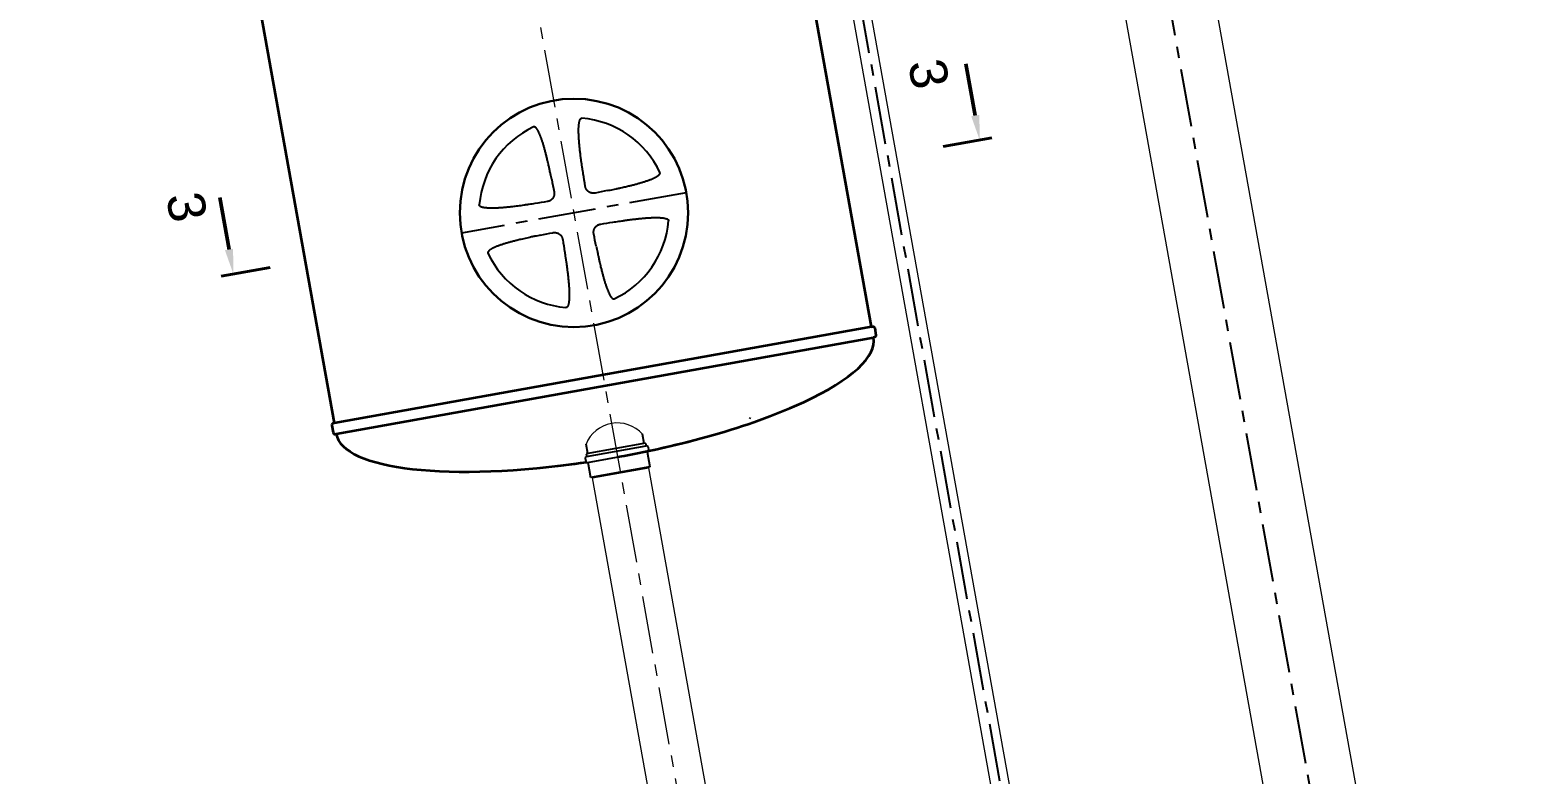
# Model space of a CAD drawing. Header units: millimetres. Extents: x 24859265 to 26550985, y 32092698 to 33532929.
# Drawn here: x 25974480 to 25982653, y 32904546 to 32908637 of the extents above; entities that cross this region are included whole.
import ezdxf

# ---------------------------------------------------------------- set-up
doc = ezdxf.new("R2010")
doc.units = ezdxf.units.MM
doc.linetypes.add('осевая', pattern=[50.8, 31.75, -6.35, 6.35, -6.35])
doc.layers.add('Mitat', color=1, linetype='Continuous')
doc.layers.add('Системный слой', color=7, linetype='Continuous')
doc.layers.add('Труба профиль', color=7, linetype='Continuous', lineweight=50)
doc.styles.add('GOST 2.304', font='GOST_0.TTF')
doc.styles.get("Standard").update_dxf_attribs({"font": 'arial.ttf'})
doc.dimstyles.new('STANDARD$0', dxfattribs={"dimscale": 100, "dimtxt": 2.5, "dimasz": 1, "dimexe": 0.5, "dimexo": 2, "dimgap": 1, "dimtad": 1, "dimdec": 0, "dimzin": 0, "dimdsep": 46, "dimtxsty": 'Standard', "dimblk1": 'OBLIQUE', "dimblk2": 'OBLIQUE', "dimsah": 1, "dimcen": 2, "dimadec": 0, "dimazin": 0, "dimtfac": 1, "dimtdec": 4, "dimtofl": 0, "dimtmove": 2, "dimatfit": 3, "dimldrblk": 'OBLIQUE', "dimfxl": 1, "dimtolj": 1, "dimtzin": 0, "dimarcsym": 0})

# ---------------------------------------------------------------- blocks, each defined once
blk = doc.blocks.new('fsadfs')
at = {"color": 1, "linetype": 'осевая', "lineweight": 25, "ltscale": 10}
for p, q in [((8927.3, -30378.6), (3836.6, -2004.1)), ((2972.9, -6660.8), (6380.9, -25656.3)), ((4447.5, -21242.4), (3212.5, -21463.9))]:
    blk.add_line(p, q, dxfattribs=at)
at = {"lineweight": 20}
for p, q in [((9013.2, -29441.3), (4256.8, -2930.5)), ((8521, -29529.6), (3764.6, -3018.8)), ((6331.8, -25665.1), (2924.5, -6674)), ((6430.1, -25647.5), (3022.9, -6656.2)), ((4239.9, -22754), (4578.8, -24643.2)), ((3929.8, -22809.6), (4268.8, -24699.1))]:
    blk.add_line(p, q, dxfattribs=at)
at = {"color": 1, "linetype": 'осевая', "lineweight": 15, "ltscale": 10}
blk.add_line((979.5, -5459), (4422.1, -24663), dxfattribs=at)
at = {"color": 1, "lineweight": 40}
for p, q in [((6126.6, -20940.9), (5857.9, -20989.2)), ((1891.6, -21700.8), (2160.4, -21652.6))]:
    blk.add_line(p, q, dxfattribs=at)
at = {"color": 7, "lineweight": 25}
for p, q in [((4797, -22484.5), (4801, -22476.6)), ((3905.7, -22675.3), (3896.5, -22623.9)), ((4223.3, -22618.3), (3898.1, -22676.6)), ((3899.2, -22691.7), (4227.6, -22632.8)), ((4215.8, -22619.7), (4206.5, -22568.3)), ((4223.3, -22618.3), (4226, -22633.1)), ((4237.7, -22639.8), (4240.4, -22654.9)), ((3892.2, -22701.8), (3894.9, -22716.9)), ((3898.1, -22676.6), (3900.8, -22691.4)), ((3905, -22723.9), (4233.3, -22665)), ((4231.8, -22665.3), (4246.6, -22748.2)), ((3906.6, -22723.6), (3921.4, -22806.6))]:
    blk.add_line(p, q, dxfattribs=at)
at = {"lineweight": 35}
for points in [[(5465.8, -21978.5), (4214, -15000.8)], [(1261.1, -15530.6), (2513, -22508.2)], [(5465.8, -21978.5), (2513, -22508.2)], [(2523.6, -22567.3), (5476.4, -22037.5)]]:
    blk.add_lwpolyline(points, dxfattribs=at)
at = {"color": 1, "linetype": 'ByBlock', "lineweight": -2}
for points in [[(6035.4, -20818.6), (5984.2, -20533.7)], [(1934.7, -21554.4), (1883.6, -21269.4)]]:
    blk.add_lwpolyline(points, dxfattribs=at)
at = {"lineweight": 35}
for points in [[(5465.8, -21978.5), (5470.8, -21977.6, -0.414214), (5482.4, -21985.7), (5489.4, -22025)], [(5489.4, -22025, -0.414214), (5481.4, -22036.6), (5476.4, -22037.5)], [(2513, -22508.2), (2508.1, -22509.1, 0.414214), (2500, -22520.7), (2507.1, -22560.1)], [(2507.1, -22560.1, 0.414214), (2518.7, -22568.2), (2523.6, -22567.3)]]:
    blk.add_lwpolyline(points, format="xyb", dxfattribs=at)
at = {"lineweight": 20}
blk.add_arc((4068.9, -22693), 185.8, 42.19001, 158.15281, dxfattribs=at)
at = {"color": 7, "lineweight": 25}
for centre, start, end in [((4229.1, -22641.3), 10.17141, 100.17141), ((3900.7, -22700.3), 100.17141, 190.17141), ((3903.4, -22715.3), 190.17141, 280.17141), ((4231.8, -22656.4), 280.17141, 10.17141)]:
    blk.add_arc(centre, 8.7, start, end, dxfattribs=at)
at = {"lineweight": 35}
for start_param, end_param in [(4.711612, 6.283185), (3.141593, 4.595952), (4.827214, 5.001513), (4.423265, 4.595952)]:
    blk.add_ellipse((4000, -22302.4), major_axis=(1476.4, 264.9), ratio=0.265375, start_param=start_param, end_param=end_param, dxfattribs=at)
at = {"color": 1, "lineweight": 25}
for points in [[(6057.8, -20814.6), (6059.5, -20953), (6013, -20822.7)], [(1912.3, -21558.4), (1958.8, -21688.7), (1957.1, -21550.3)]]:
    blk.add_solid(points, dxfattribs=at)
at = {"layer": 'Mitat', "color": 7, "lineweight": 25}
for p, q in [((4246.6, -22748.2), (3921.4, -22806.6)), ((4239.9, -22754), (3929.8, -22809.6))]:
    blk.add_line(p, q, dxfattribs=at)
at = {"layer": 'Системный слой', "color": 7, "lineweight": 30}
blk.add_circle((3830, -21353.2), 627.4, dxfattribs=at)
at = {"layer": 'Системный слой', "color": 7, "lineweight": 25}
for start, end in [(25.16569, 85.17713), (115.16569, 175.17713), (295.16569, 355.17713), (205.16569, 265.17713)]:
    blk.add_arc((3830, -21353.2), 521.8, start, end, dxfattribs=at)
at = {"layer": 'Системный слой', "color": 7, "lineweight": 25, "extrusion": (0, 0, -1)}
for centre, major_axis, start_param, end_param in [((4987.4, -21145.5), (-562.8, 3136.9), -1.528808, -1.507354), ((2672.6, -21560.8), (562.8, -3136.9), -1.634239, -1.612784), ((3622.4, -20195.8), (-3136.9, -562.8), -1.634239, -1.612784), ((3622.4, -20195.8), (-3136.9, -562.8), -1.528808, -1.507354), ((4037.7, -22510.5), (3136.9, 562.8), -1.528808, -1.507354), ((4037.7, -22510.5), (3136.9, 562.8), -1.634239, -1.612784), ((4987.4, -21145.5), (-562.8, 3136.9), -1.634239, -1.612784), ((2672.6, -21560.8), (562.8, -3136.9), -1.528808, -1.507354)]:
    blk.add_ellipse(centre, major_axis=major_axis, ratio=0.34202, start_param=start_param, end_param=end_param, dxfattribs=at)
at = {"layer": 'Системный слой', "color": 7, "lineweight": 25}
for points, knots in [([(3881, -21138.7), (3880.2, -21133.7), (3878.6, -21123.4), (3876.6, -21110.5), (3874.8, -21098.3), (3872.9, -21085.3), (3870.5, -21068.3), (3868, -21050.2), (3866, -21034.4), (3864.5, -21021.6), (3863.2, -21011.1), (3862.1, -21001.1), (3861.1, -20991.5), (3860.2, -20981.9), (3859.3, -20972.5), (3858.5, -20963.2), (3857.8, -20954), (3857.2, -20945.1), (3856.7, -20936.3), (3856.3, -20927.8), (3856, -20919.5), (3855.8, -20911.5), (3855.7, -20903.9), (3855.7, -20896.8), (3855.8, -20890.1), (3856.1, -20883.9), (3856.4, -20878.2), (3856.8, -20872.9), (3857.3, -20868.1), (3857.8, -20863.6), (3858.4, -20859.6), (3859, -20856.1), (3859.7, -20853.1), (3860.3, -20850.4), (3861, -20848.2), (3861.6, -20846.2), (3862.2, -20844.5), (3862.8, -20843), (3863.4, -20841.7), (3863.9, -20840.6), (3864.4, -20839.7), (3864.9, -20839), (3865.3, -20838.3), (3865.6, -20837.8), (3866, -20837.3), (3866.3, -20836.9), (3866.6, -20836.5), (3867, -20836.2), (3867.3, -20835.9), (3867.6, -20835.6), (3867.9, -20835.2), (3868.3, -20834.9), (3868.8, -20834.6), (3869.2, -20834.3), (3869.8, -20834), (3870.4, -20833.7), (3871.2, -20833.4), (3872, -20833.2), (3872.8, -20833.1), (3873.4, -20833.1), (3873.8, -20833.2), (3873.9, -20833.2)], [0, 0, 0, 0, 3.02765, 6.130095, 7.711356, 10.295721, 13.929306, 17.852185, 21.075848, 23.356556, 25.454567, 27.369743, 29.28457, 31.181263, 33.060102, 34.903414, 36.729231, 38.501691, 40.238572, 41.921872, 43.587415, 45.168284, 46.682445, 48.08064, 49.429669, 50.648002, 51.78422, 52.805921, 53.793743, 54.673452, 55.478237, 56.163293, 56.80467, 57.338103, 57.808296, 58.197357, 58.567882, 58.885925, 59.167818, 59.395948, 59.604956, 59.772794, 59.91893, 60.040332, 60.158922, 60.267663, 60.369344, 60.459616, 60.545402, 60.628157, 60.712316, 60.824376, 60.935003, 61.043224, 61.149462, 61.294441, 61.474783, 61.6447, 61.762042, 61.936931, 62, 62, 62, 62]), ([(3707.7, -21169.8), (3706.7, -21164.8), (3704.6, -21154.6), (3702, -21141.8), (3699.4, -21129.8), (3696.7, -21116.9), (3693, -21100.1), (3689, -21082.3), (3685.4, -21066.8), (3682.5, -21054.3), (3679.9, -21044), (3677.5, -21034.2), (3675.1, -21024.9), (3672.7, -21015.6), (3670.2, -21006.4), (3667.7, -20997.4), (3665.2, -20988.6), (3662.7, -20980), (3660.1, -20971.6), (3657.5, -20963.4), (3654.9, -20955.5), (3652.3, -20948), (3649.8, -20940.9), (3647.3, -20934.2), (3644.8, -20928), (3642.5, -20922.2), (3640.2, -20917), (3638, -20912.2), (3635.8, -20907.8), (3633.8, -20903.8), (3631.8, -20900.3), (3630, -20897.2), (3628.3, -20894.6), (3626.8, -20892.3), (3625.4, -20890.4), (3624.2, -20888.8), (3623, -20887.4), (3621.9, -20886.2), (3620.9, -20885.2), (3620, -20884.4), (3619.3, -20883.7), (3618.6, -20883.1), (3618, -20882.7), (3617.5, -20882.3), (3617, -20882), (3616.5, -20881.7), (3616.1, -20881.5), (3615.6, -20881.3), (3615.3, -20881.1), (3614.9, -20880.9), (3614.4, -20880.7), (3613.9, -20880.6), (3613.4, -20880.4), (3612.9, -20880.3), (3612.3, -20880.2), (3611.5, -20880.1), (3610.7, -20880.1), (3609.9, -20880.3), (3609.2, -20880.4), (3608.6, -20880.6), (3608.2, -20880.8), (3608.1, -20880.9)], [0, 0, 0, 0, 3.02765, 6.130095, 7.711356, 10.295721, 13.929306, 17.852185, 21.075848, 23.356556, 25.454567, 27.369743, 29.28457, 31.181263, 33.060102, 34.903414, 36.729231, 38.501691, 40.238572, 41.921872, 43.587415, 45.168284, 46.682445, 48.08064, 49.429669, 50.648002, 51.78422, 52.805921, 53.793743, 54.673452, 55.478237, 56.163293, 56.80467, 57.338103, 57.808296, 58.197357, 58.567882, 58.885925, 59.167818, 59.395948, 59.604956, 59.772794, 59.91893, 60.040332, 60.158922, 60.267663, 60.369344, 60.459616, 60.545402, 60.628157, 60.712316, 60.824376, 60.935003, 61.043224, 61.149462, 61.294441, 61.474783, 61.6447, 61.762042, 61.936931, 62, 62, 62, 62]), ([(4013.4, -21230.8), (4018.7, -21229.8), (4029.4, -21227.6), (4045.6, -21224.2), (4059.4, -21221.3), (4070.8, -21218.8), (4079.5, -21216.9), (4089.4, -21214.8), (4100.4, -21212.3), (4112.7, -21209.4), (4124.1, -21206.8), (4134.5, -21204.2), (4144, -21201.9), (4153.5, -21199.5), (4162.9, -21197.1), (4172.2, -21194.6), (4181.3, -21192.1), (4190.3, -21189.6), (4199, -21187), (4207.5, -21184.5), (4215.8, -21181.9), (4223.7, -21179.4), (4231.4, -21176.8), (4238.8, -21174.2), (4245.7, -21171.7), (4252.2, -21169.2), (4258.1, -21166.8), (4263.6, -21164.4), (4268.6, -21162.2), (4273.2, -21160.1), (4277.3, -21158), (4281.1, -21156), (4284.4, -21154.1), (4287.2, -21152.3), (4289.7, -21150.8), (4291.8, -21149.3), (4293.5, -21148), (4295, -21146.8), (4296.3, -21145.7), (4297.4, -21144.6), (4298.3, -21143.7), (4299.1, -21142.8), (4299.7, -21142.1), (4300.2, -21141.5), (4300.6, -21140.9), (4301, -21140.4), (4301.3, -21139.9), (4301.5, -21139.5), (4301.8, -21139.1), (4302, -21138.7), (4302.1, -21138.3), (4302.3, -21137.9), (4302.5, -21137.5), (4302.6, -21137), (4302.8, -21136.5), (4302.9, -21136), (4303, -21135.4), (4303.1, -21134.7), (4303, -21133.8), (4302.9, -21133.1), (4302.7, -21132.3), (4302.5, -21131.7), (4302.4, -21131.4), (4302.3, -21131.3)], [0, 0, 0, 0, 3.294372, 6.658592, 10.121593, 11.902894, 13.727108, 15.565806, 18.089199, 20.650882, 23.250738, 25.227925, 27.214477, 29.207845, 31.198516, 33.161939, 35.100749, 36.992852, 38.86301, 40.668913, 42.43271, 44.134312, 45.815956, 47.40632, 48.925529, 50.321905, 51.666806, 52.875385, 53.998684, 55.003566, 55.973887, 56.834853, 57.620252, 58.285215, 58.906539, 59.421027, 59.873097, 60.246259, 60.602155, 60.908041, 61.180307, 61.401463, 61.604048, 61.767517, 61.910185, 62.028901, 62.14479, 62.250718, 62.349589, 62.437156, 62.520317, 62.600986, 62.683377, 62.794474, 62.904935, 63.013803, 63.122506, 63.271682, 63.45784, 63.633238, 63.754366, 63.934896, 64, 64, 64, 64]), ([(3721, -21236.8), (3721.1, -21237.6), (3721.4, -21239.3), (3721.7, -21241.8), (3721.9, -21244.3), (3721.9, -21246.8), (3721.9, -21249.4), (3721.6, -21251.9), (3721.3, -21254.4), (3720.8, -21256.9), (3720.2, -21259.3), (3719.5, -21261.6), (3718.6, -21263.9), (3717.7, -21266), (3716.7, -21268.1), (3715.6, -21270), (3714.4, -21271.8), (3713.1, -21273.7), (3711.7, -21275.4), (3710.2, -21277.1), (3708.6, -21278.8), (3706.7, -21280.6), (3704.8, -21282.1), (3703, -21283.4), (3701.1, -21284.7), (3699.2, -21285.8), (3697.1, -21286.9), (3695.2, -21287.8), (3693.1, -21288.6), (3691.1, -21289.4), (3688.7, -21290.1), (3685.8, -21290.8), (3683.9, -21291.2), (3683, -21291.4)], [0, 0, 0, 0, 1.160825, 2.293619, 3.435628, 4.588757, 5.746252, 6.905358, 8.060478, 9.206889, 10.341203, 11.457205, 12.554205, 13.633169, 14.695741, 15.717068, 16.69175, 17.601108, 18.876909, 19.676175, 20.71619, 22.027068, 23.211446, 23.982012, 25.113816, 26.386625, 26.915982, 28.452958, 29.235773, 30.022226, 31.353686, 32.71083, 34, 34, 34, 34]), ([(3946.4, -21244.1), (3945.5, -21244.3), (3943.9, -21244.5), (3941.4, -21244.8), (3938.9, -21245), (3936.4, -21245.1), (3933.8, -21245), (3931.3, -21244.8), (3928.8, -21244.4), (3926.3, -21244), (3923.9, -21243.4), (3921.6, -21242.6), (3919.3, -21241.8), (3917.1, -21240.8), (3915.1, -21239.8), (3913.1, -21238.7), (3911.2, -21237.5), (3909.5, -21236.3), (3907.9, -21235), (3906.3, -21233.6), (3904.8, -21232.2), (3903.4, -21230.7), (3902.2, -21229.3), (3900.9, -21227.6), (3899.5, -21225.7), (3898, -21223.4), (3896.7, -21221.1), (3895.7, -21219), (3894.8, -21216.8), (3893.8, -21214.4), (3893, -21211.5), (3892.3, -21208.7), (3892, -21207), (3891.8, -21206.2)], [0, 0, 0, 0, 1.160827, 2.293622, 3.43563, 4.588756, 5.746246, 6.905348, 8.060469, 9.206891, 10.341224, 11.457239, 12.554235, 13.633163, 14.697615, 15.730559, 16.730575, 17.684561, 18.604883, 19.490061, 20.578623, 21.459916, 22.381037, 23.113319, 24.320591, 25.627437, 26.832376, 28.012841, 28.720001, 30.061886, 31.592299, 32.799071, 34, 34, 34, 34]), ([(3615.6, -21302.2), (3610.2, -21303), (3599.2, -21304.7), (3585.5, -21306.8), (3574, -21308.5), (3564.3, -21309.9), (3552.2, -21311.7), (3537.7, -21313.7), (3521.3, -21315.9), (3506.5, -21317.7), (3493.5, -21319.3), (3482.8, -21320.5), (3472.8, -21321.6), (3463.2, -21322.6), (3453.7, -21323.5), (3444.3, -21324.3), (3435.1, -21325.1), (3426.1, -21325.7), (3417.3, -21326.3), (3408.7, -21326.7), (3400.4, -21327.1), (3392.3, -21327.3), (3384.6, -21327.5), (3377.3, -21327.5), (3370.4, -21327.4), (3364, -21327.2), (3358.1, -21327), (3352.7, -21326.6), (3347.6, -21326.2), (3343, -21325.7), (3338.8, -21325.1), (3335, -21324.5), (3331.7, -21323.9), (3328.8, -21323.2), (3326.3, -21322.6), (3324.2, -21321.9), (3322.3, -21321.3), (3320.7, -21320.7), (3319.3, -21320.1), (3318.1, -21319.6), (3317.1, -21319), (3316.3, -21318.6), (3315.5, -21318.1), (3315, -21317.7), (3314.5, -21317.4), (3314, -21317.1), (3313.6, -21316.7), (3313.3, -21316.4), (3312.9, -21316.1), (3312.6, -21315.8), (3312.4, -21315.5), (3312.1, -21315.2), (3311.7, -21314.8), (3311.4, -21314.4), (3311.1, -21313.9), (3310.8, -21313.4), (3310.5, -21312.7), (3310.3, -21312), (3310.1, -21311.2), (3310, -21310.4), (3310, -21309.8), (3310, -21309.4), (3310, -21309.3)], [0, 0, 0, 0, 3.289426, 6.641073, 8.341944, 10.288254, 12.467464, 15.73036, 19.040043, 22.396272, 24.748618, 26.9013, 28.85179, 30.799553, 32.720392, 34.61697, 36.467565, 38.296603, 40.062486, 41.787015, 43.450467, 45.094385, 46.649301, 48.134932, 49.501134, 50.817333, 52.001692, 53.103719, 54.091658, 55.04643, 55.895777, 56.672128, 57.331893, 57.949266, 58.462051, 58.913492, 59.286861, 59.642661, 59.947993, 60.219335, 60.439132, 60.640228, 60.80198, 60.942837, 61.059698, 61.173776, 61.278051, 61.375378, 61.461577, 61.543439, 61.622848, 61.70395, 61.81331, 61.922045, 62.029212, 62.136217, 62.283062, 62.466311, 62.638969, 62.758204, 62.935914, 63, 63, 63, 63]), ([(4044.4, -21404.1), (4049.8, -21403.3), (4060.6, -21401.6), (4077, -21399.1), (4091, -21397), (4102.5, -21395.4), (4111.4, -21394.1), (4120.4, -21392.9), (4129.6, -21391.6), (4139, -21390.4), (4148.4, -21389.2), (4158, -21388), (4167.7, -21386.9), (4177.4, -21385.8), (4187.2, -21384.7), (4196.9, -21383.7), (4206.5, -21382.8), (4216, -21382), (4225.3, -21381.2), (4234.4, -21380.6), (4243.2, -21380), (4251.8, -21379.6), (4260.2, -21379.2), (4268.3, -21379), (4276.1, -21378.8), (4283.5, -21378.8), (4290.4, -21378.9), (4296.8, -21379.1), (4302.7, -21379.4), (4308.1, -21379.8), (4313.1, -21380.2), (4317.7, -21380.7), (4321.9, -21381.3), (4325.6, -21381.9), (4328.8, -21382.6), (4331.6, -21383.2), (4334.1, -21383.8), (4336.1, -21384.5), (4337.9, -21385.1), (4339.4, -21385.7), (4340.8, -21386.2), (4342, -21386.8), (4343, -21387.3), (4343.8, -21387.8), (4344.5, -21388.2), (4345.1, -21388.6), (4345.6, -21388.9), (4346, -21389.3), (4346.4, -21389.6), (4346.8, -21389.9), (4347.1, -21390.2), (4347.4, -21390.5), (4347.7, -21390.8), (4348, -21391.1), (4348.3, -21391.5), (4348.6, -21391.9), (4348.9, -21392.4), (4349.2, -21392.9), (4349.5, -21393.6), (4349.8, -21394.4), (4349.9, -21395.1), (4350, -21395.9), (4350, -21396.5), (4350, -21396.9), (4350, -21397)], [0, 0, 0, 0, 3.346522, 6.766848, 10.291529, 12.10647, 13.966728, 15.842272, 17.760329, 19.705723, 21.690551, 23.687495, 25.705597, 27.732688, 29.765616, 31.795276, 33.795524, 35.769581, 37.694349, 39.596139, 41.431301, 43.222957, 44.950628, 46.657893, 48.27186, 49.813093, 51.228677, 52.591625, 53.814671, 54.950111, 55.963708, 56.941681, 57.807329, 58.595452, 59.260387, 59.880783, 60.393124, 60.842571, 61.213062, 61.566815, 61.871519, 62.143339, 62.364996, 62.568381, 62.733225, 62.877534, 62.998106, 63.115804, 63.223386, 63.323799, 63.412733, 63.497193, 63.579124, 63.662803, 63.775637, 63.887825, 63.998395, 64.108796, 64.260302, 64.449369, 64.627508, 64.750528, 64.933879, 65, 65, 65, 65]), ([(3646.7, -21475.5), (3641.4, -21476.5), (3630.8, -21478.7), (3617.4, -21481.5), (3606.2, -21483.8), (3596.9, -21485.8), (3585, -21488.4), (3570.8, -21491.5), (3554.8, -21495.1), (3540.3, -21498.5), (3527.6, -21501.6), (3517.1, -21504.1), (3507.4, -21506.6), (3498, -21509), (3488.7, -21511.5), (3479.5, -21514), (3470.6, -21516.5), (3461.8, -21519), (3453.3, -21521.6), (3445.1, -21524.1), (3437.1, -21526.7), (3429.3, -21529.3), (3421.9, -21531.9), (3415, -21534.4), (3408.5, -21536.9), (3402.5, -21539.3), (3396.9, -21541.6), (3391.9, -21543.9), (3387.3, -21546.1), (3383.1, -21548.1), (3379.2, -21550.2), (3375.9, -21552.1), (3373, -21553.8), (3370.5, -21555.5), (3368.4, -21557), (3366.6, -21558.3), (3365.1, -21559.5), (3363.8, -21560.6), (3362.6, -21561.7), (3361.7, -21562.6), (3360.9, -21563.5), (3360.3, -21564.2), (3359.8, -21564.8), (3359.4, -21565.4), (3359, -21565.9), (3358.8, -21566.4), (3358.5, -21566.8), (3358.3, -21567.3), (3358.1, -21567.6), (3357.9, -21568), (3357.7, -21568.4), (3357.6, -21568.8), (3357.4, -21569.3), (3357.3, -21569.8), (3357.1, -21570.3), (3357, -21570.9), (3357, -21571.6), (3357, -21572.5), (3357.1, -21573.2), (3357.3, -21574), (3357.5, -21574.6), (3357.7, -21575), (3357.7, -21575.1)], [0, 0, 0, 0, 3.218923, 6.506826, 8.178508, 10.098303, 12.252324, 15.489576, 18.77979, 22.122744, 24.473336, 26.627827, 28.584132, 30.538174, 32.467068, 34.373014, 36.235157, 38.076608, 39.857077, 41.597492, 43.27857, 44.940532, 46.513958, 48.018144, 49.402538, 50.736545, 51.936949, 53.053667, 54.053979, 55.020167, 55.878253, 56.661609, 57.325775, 57.946675, 58.461223, 58.913538, 59.286894, 59.642684, 59.948009, 60.219346, 60.43914, 60.640233, 60.801982, 60.942838, 61.059698, 61.173776, 61.278051, 61.375378, 61.461577, 61.543439, 61.622847, 61.70395, 61.81331, 61.922045, 62.029212, 62.136217, 62.283062, 62.466311, 62.638969, 62.758204, 62.935914, 63, 63, 63, 63]), ([(3713.7, -21462.2), (3714.5, -21462), (3716.1, -21461.8), (3718.6, -21461.5), (3721.1, -21461.3), (3723.7, -21461.2), (3726.2, -21461.3), (3728.7, -21461.5), (3731.2, -21461.9), (3733.7, -21462.4), (3736.1, -21463), (3738.5, -21463.7), (3740.7, -21464.5), (3742.9, -21465.5), (3745, -21466.5), (3746.9, -21467.6), (3748.8, -21468.8), (3750.5, -21470), (3752.1, -21471.3), (3753.7, -21472.7), (3755.2, -21474.1), (3756.7, -21475.6), (3757.9, -21477), (3759.2, -21478.7), (3760.6, -21480.6), (3762, -21482.9), (3763.3, -21485.3), (3764.3, -21487.3), (3765.3, -21489.5), (3766.2, -21491.9), (3767.1, -21494.8), (3767.7, -21497.6), (3768.1, -21499.3), (3768.2, -21500.2)], [0, 0, 0, 0, 1.160827, 2.293622, 3.43563, 4.588756, 5.746246, 6.905348, 8.060469, 9.206891, 10.341224, 11.457239, 12.554235, 13.633163, 14.697615, 15.730559, 16.730575, 17.684561, 18.604883, 19.490061, 20.578623, 21.459916, 22.381037, 23.113319, 24.320591, 25.627437, 26.832376, 28.012841, 28.720001, 30.061886, 31.592299, 32.799071, 34, 34, 34, 34]), ([(3939.1, -21469.5), (3938.9, -21468.7), (3938.6, -21467), (3938.3, -21464.5), (3938.1, -21462), (3938.1, -21459.5), (3938.2, -21457), (3938.4, -21454.4), (3938.7, -21451.9), (3939.2, -21449.5), (3939.8, -21447), (3940.6, -21444.7), (3941.4, -21442.5), (3942.3, -21440.3), (3943.4, -21438.2), (3944.5, -21436.2), (3945.7, -21434.4), (3946.9, -21432.7), (3948.1, -21431.1), (3949.5, -21429.5), (3951, -21428), (3952.5, -21426.5), (3953.9, -21425.3), (3955.5, -21424), (3957.5, -21422.6), (3959.8, -21421.1), (3962.1, -21419.8), (3964.2, -21418.8), (3966.3, -21417.9), (3968.8, -21417), (3971.6, -21416.1), (3974.4, -21415.4), (3976.2, -21415.1), (3977, -21415)], [0, 0, 0, 0, 1.160827, 2.293622, 3.43563, 4.588756, 5.746246, 6.905348, 8.060469, 9.206891, 10.341224, 11.457239, 12.554235, 13.633163, 14.697615, 15.730559, 16.730575, 17.684561, 18.604883, 19.490061, 20.578623, 21.459916, 22.381037, 23.113319, 24.320591, 25.627437, 26.832376, 28.012841, 28.720001, 30.061886, 31.592299, 32.799071, 34, 34, 34, 34]), ([(3779.1, -21567.6), (3779.9, -21572.8), (3781.5, -21583.3), (3783.5, -21596.5), (3785.4, -21608.9), (3787.3, -21622.2), (3789.7, -21639.5), (3792.2, -21657.9), (3794.3, -21673.9), (3795.8, -21686.9), (3797.1, -21697.5), (3798.2, -21707.6), (3799.2, -21717.2), (3800.1, -21726.8), (3800.9, -21736.3), (3801.7, -21745.6), (3802.4, -21754.8), (3803, -21763.7), (3803.5, -21772.4), (3803.9, -21780.9), (3804.1, -21789.1), (3804.3, -21797.1), (3804.4, -21804.5), (3804.3, -21811.6), (3804.1, -21818.2), (3803.9, -21824.3), (3803.5, -21829.9), (3803.1, -21835), (3802.6, -21839.8), (3802, -21844.1), (3801.4, -21847.9), (3800.8, -21851.3), (3800.1, -21854.3), (3799.4, -21856.8), (3798.8, -21858.9), (3798.2, -21860.8), (3797.6, -21862.4), (3797, -21863.8), (3796.4, -21865.1), (3795.9, -21866.1), (3795.4, -21866.9), (3795, -21867.6), (3794.6, -21868.2), (3794.3, -21868.7), (3793.9, -21869.2), (3793.6, -21869.6), (3793.3, -21869.9), (3793, -21870.2), (3792.7, -21870.5), (3792.4, -21870.8), (3792.1, -21871.1), (3791.7, -21871.4), (3791.2, -21871.7), (3790.8, -21872), (3790.3, -21872.3), (3789.6, -21872.6), (3788.8, -21872.9), (3788.1, -21873.1), (3787.3, -21873.2), (3786.7, -21873.2), (3786.3, -21873.2), (3786.1, -21873.1)], [0, 0, 0, 0, 3.098261, 6.270257, 7.885874, 10.522158, 14.222088, 18.211189, 21.48322, 23.791405, 25.91056, 27.83924, 29.766287, 31.670808, 33.554374, 35.397495, 37.221271, 38.987539, 40.715869, 42.387727, 44.041242, 45.608249, 47.107289, 48.488328, 49.8195, 51.017864, 52.132795, 53.131323, 54.095468, 54.950922, 55.731334, 56.392139, 57.009565, 57.520478, 57.969136, 58.338887, 58.691133, 58.993238, 59.261551, 59.478662, 59.677208, 59.836711, 59.975492, 60.090496, 60.202763, 60.305383, 60.401166, 60.485997, 60.56656, 60.644707, 60.724522, 60.832147, 60.939155, 61.044621, 61.149928, 61.294442, 61.474783, 61.6447, 61.762042, 61.936931, 62, 62, 62, 62]), ([(3952.3, -21536.5), (3953.4, -21541.6), (3955.5, -21552), (3958.2, -21565.1), (3960.8, -21577.4), (3963.6, -21590.6), (3967.3, -21607.7), (3971.4, -21625.7), (3975.1, -21641.5), (3978.1, -21654.2), (3980.6, -21664.6), (3983.1, -21674.4), (3985.5, -21683.8), (3988, -21693.1), (3990.5, -21702.3), (3993, -21711.3), (3995.5, -21720.1), (3998.1, -21728.7), (4000.6, -21737), (4003.2, -21745.1), (4005.8, -21752.9), (4008.4, -21760.4), (4011, -21767.5), (4013.5, -21774.1), (4015.9, -21780.2), (4018.3, -21785.8), (4020.6, -21790.9), (4022.8, -21795.6), (4024.9, -21799.9), (4026.9, -21803.8), (4028.8, -21807.1), (4030.6, -21810.1), (4032.3, -21812.6), (4033.8, -21814.8), (4035.1, -21816.5), (4036.3, -21818.1), (4037.5, -21819.4), (4038.5, -21820.5), (4039.5, -21821.4), (4040.3, -21822.2), (4041, -21822.9), (4041.7, -21823.4), (4042.3, -21823.8), (4042.8, -21824.1), (4043.2, -21824.4), (4043.7, -21824.7), (4044.1, -21824.9), (4044.5, -21825.1), (4044.9, -21825.3), (4045.2, -21825.4), (4045.7, -21825.6), (4046.1, -21825.8), (4046.7, -21825.9), (4047.2, -21826), (4047.8, -21826.1), (4048.5, -21826.2), (4049.3, -21826.2), (4050.1, -21826.1), (4050.9, -21825.9), (4051.4, -21825.7), (4051.8, -21825.5), (4051.9, -21825.5)], [0, 0, 0, 0, 3.098261, 6.270257, 7.885874, 10.522158, 14.222088, 18.211189, 21.48322, 23.791405, 25.91056, 27.83924, 29.766287, 31.670808, 33.554374, 35.397495, 37.221269, 38.987539, 40.715871, 42.387727, 44.041242, 45.608249, 47.107289, 48.488328, 49.8195, 51.017864, 52.132795, 53.131323, 54.095468, 54.950922, 55.731334, 56.392139, 57.009565, 57.520478, 57.969136, 58.338887, 58.691133, 58.993238, 59.261551, 59.478662, 59.677208, 59.836711, 59.975492, 60.090496, 60.202763, 60.305383, 60.401166, 60.485997, 60.56656, 60.644707, 60.724522, 60.832147, 60.939155, 61.044621, 61.149928, 61.294442, 61.474783, 61.6447, 61.762042, 61.936931, 62, 62, 62, 62])]:
    blk.add_open_spline(points, degree=3, knots=knots, dxfattribs=at)
at = {"color": 1, "lineweight": 25, "char_height": 204.75, "rotation": 280.17141}
for insert, attachment_point in [((5895, -20649.1), 3), ((1613.6, -21417.2), 9)]:
    blk.add_mtext('{\\fArial|b0|i0|c204|p34;3}', dxfattribs=dict(at, insert=insert, attachment_point=attachment_point))
blk = doc.blocks.new('_ArchTick')
at = {"color": 0, "linetype": 'ByBlock', "const_width": 0.15}
blk.add_lwpolyline([(-0.5, -0.5), (0.5, 0.5)], dxfattribs=at)
blk = doc.blocks.new('*D556')
at = {"color": 0, "lineweight": -2, "transparency": 16777216}
for p, q in [((25972304.7, 32930031.7), (25968929.3, 32929412.8)), ((25969175.2, 32929457.9), (25975256.3, 32896289.3)), ((25978385.8, 32896863), (25975010.3, 32896244.2))]:
    blk.add_line(p, q, dxfattribs=at)
at = {"color": 0, "lineweight": -2, "transparency": 16777216, "xscale": 750.0000000000001, "yscale": 750.0000000000001, "zscale": 750.0000000000001}
for p, rotation in [((25969175.2, 32929457.9), 100.3891302227786), ((25975256.3, 32896289.3), 280.3891302227786)]:
    blk.add_blockref('_ArchTick', p, dxfattribs=dict(at, rotation=rotation))
at = {"color": 0, "transparency": 16777216, "insert": (25973199.3, 32913053.9), "char_height": 1000, "attachment_point": 5, "rotation": 280.38913, "style": 'GOST 2.304'}
blk.add_mtext('\\A1;33722', dxfattribs=at)
blk = doc.blocks.new('_Oblique')
at = {"color": 0, "linetype": 'ByBlock', "lineweight": -2}
blk.add_line((-0.5, -0.5), (0.5, 0.5), dxfattribs=at)

msp = doc.modelspace()

# ---------------------------------------------------------------- block references
at = {"layer": 'Труба профиль'}
msp.add_blockref('fsadfs', (25973640.1473, 32928983.9906), dxfattribs=at)

# ---------------------------------------------------------------- dimensions: what is measured, and where the dimension line sits
dim = msp.add_aligned_dim(p1=(25973288.3257, 32930212.0175), p2=(25979369.4097, 32897043.3575), distance=-4181.715, dimstyle='STANDARD$0', override={"dimscale": 500, "dimtxt": 2, "dimasz": 1.5, "dimtxsty": 'GOST 2.304', "dimblk1": 'ArchTick', "dimblk2": 'ArchTick'})
dim.commit()
dim.dimension.update_dxf_attribs({"geometry": '*D556', "text_midpoint": (25973199.3147, 32913053.9207)})

doc.saveas('drawing.dxf')
